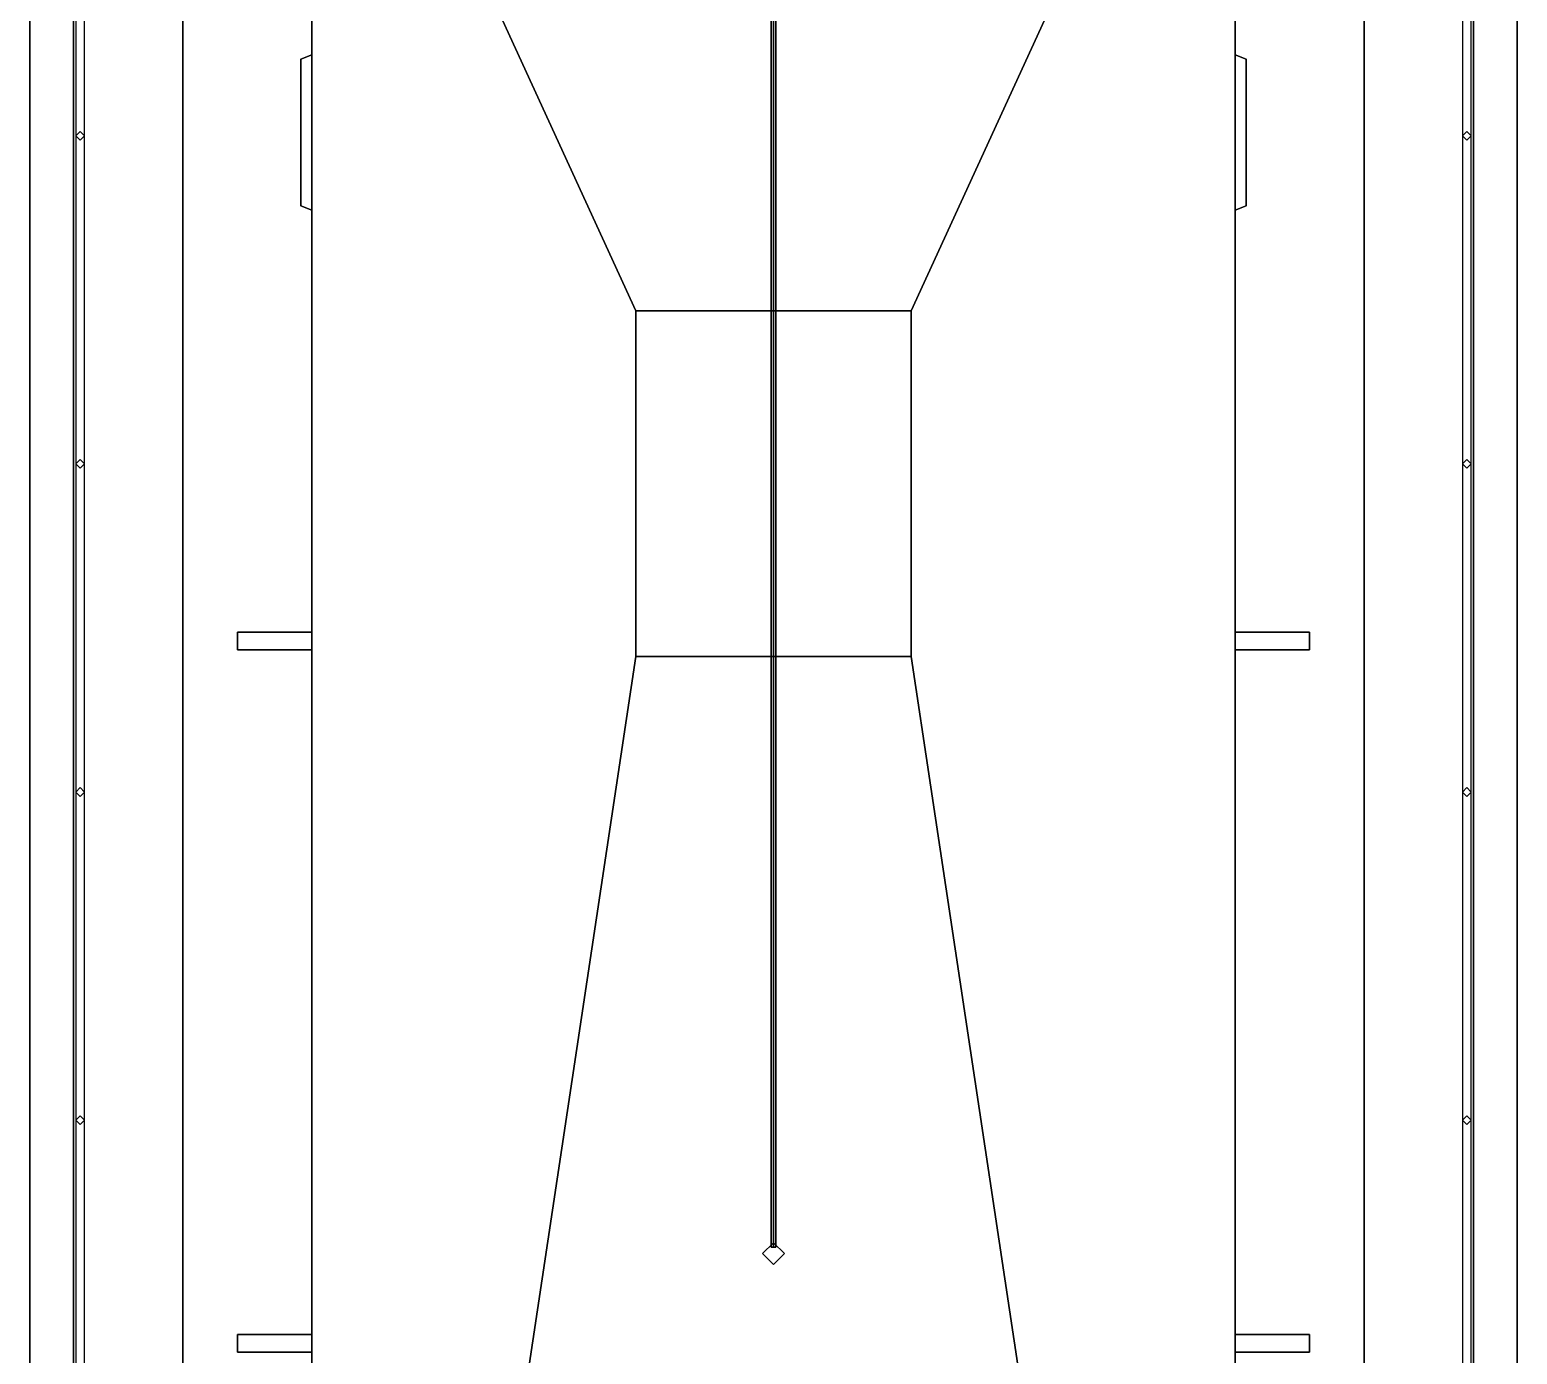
# Model space of a CAD drawing. Header units: millimetres. Extents: x -3.4 to 3.4, y -22.9 to 32.2.
# Drawn here: x -3.4 to 3.4, y 1.01 to 7.06 of the extents above; entities that cross this region are included whole.
import ezdxf

# ---------------------------------------------------------------- set-up
doc = ezdxf.new("R2010")
doc.units = ezdxf.units.MM
doc.layers.add('railings', color=6, linetype='Continuous')
doc.layers.add('superstructure', color=3, linetype='Continuous')

msp = doc.modelspace()

# ---------------------------------------------------------------- linework, layer by layer
for points in [[(-2.7, 12.33, -1.51), (-2.7, -7.18, -1.51), (-3.2, -7.19, -1.26), (-3.2, 10.5, -1.26)], [(2.7, 12.33, -1.51), (2.7, -7.18, -1.51), (-2.7, -7.18, -1.51), (-2.7, 12.33, -1.51)], [(3.2, 10.5, -1.26), (3.2, -7.19, -1.26), (2.7, -7.18, -1.51), (2.7, 12.33, -1.51)], [(0, 10.8, 7.27), (-0.01, 10.8, 7.26), (-0.01, 1.5, 4.4), (0, 1.5, 4.41)], [(-0.01, 10.8, 7.26), (0, 10.8, 7.25), (0, 1.5, 4.39), (-0.01, 1.5, 4.4)], [(0.01, 10.8, 7.26), (0, 10.8, 7.27), (0, 1.5, 4.41), (0.01, 1.5, 4.4)], [(0, 10.8, 7.25), (0.01, 10.8, 7.26), (0.01, 1.5, 4.4), (0, 1.5, 4.39)], [(-3.2, 10.5, 0.58), (-3.2, -8.29, 0.86), (-3.4, -8.29, 0.86), (-3.4, 10.5, 0.58)], [(-3.4, 10.5, 0.78), (-3.4, -8.29, 1.06), (-3.2, -8.29, 1.06), (-3.2, 10.5, 0.78)], [(-3.4, 10.5, 0.58), (-3.4, -8.29, 0.86), (-3.4, -8.29, 1.06), (-3.4, 10.5, 0.78)], [(-3.2, 10.5), (-3.2, -8.29), (-3.2, -8.29, 0.86), (-3.2, 10.5, 0.58)], [(-3.2, 10.5, 0.82), (-3.2, -8.29, 1.1), (-2.11, -8.29, 1.1), (-2.11, 10.5, 0.82)], [(-3.2, -7.19, -1.26), (-3.2, -8.29), (-3.2, 10.5), (-3.2, 10.5, -1.26)], [(-3.2, 10.5, 0.78), (-3.2, -8.29, 1.06), (-3.2, -8.29, 1.1), (-3.2, 10.5, 0.82)], [(2.11, 10.5, 0.82), (2.11, -8.29, 1.1), (3.2, -8.29, 1.1), (3.2, 10.5, 0.82)], [(3.2, -8.29, 0.86), (3.2, -8.29), (3.2, 10.5), (3.2, 10.5, 0.58)], [(3.4, 10.5, 0.58), (3.4, -8.29, 0.86), (3.2, -8.29, 0.86), (3.2, 10.5, 0.58)], [(3.2, 10.5, 0.78), (3.2, -8.29, 1.06), (3.4, -8.29, 1.06), (3.4, 10.5, 0.78)], [(3.2, 10.5), (3.2, -8.29), (3.2, -7.19, -1.26), (3.2, 10.5, -1.26)], [(3.2, 10.5, 0.82), (3.2, -8.29, 1.1), (3.2, -8.29, 1.06), (3.2, 10.5, 0.78)], [(3.4, -8.29, 1.06), (3.4, -8.29, 0.86), (3.4, 10.5, 0.58), (3.4, 10.5, 0.78)], [(0, 1.52, 2.91), (-0.05, 1.47, 2.91), (-0.05, 1.47, 4.42), (0, 1.52, 4.42)], [(0, 1.52, 4.42), (-0.05, 1.47, 4.42), (0, 1.42, 4.42), (0.05, 1.47, 4.42)], [(0.05, 1.47, 2.91), (0, 1.52, 2.91), (0, 1.52, 4.42), (0.05, 1.47, 4.42)], [(-0.05, 1.47, 2.91), (0, 1.42, 2.91), (0, 1.42, 4.42), (-0.05, 1.47, 4.42)], [(0, 1.42, 2.91), (0.05, 1.47, 2.91), (0.05, 1.47, 4.42), (0, 1.42, 4.42)]]:
    msp.add_3dface(points)
at = {"layer": 'railings'}
for points in [[(-3.19, 9.6, 1.84), (-3.19, -8.4, 2.12), (-3.15, -8.4, 2.12), (-3.15, 9.6, 1.84)], [(-3.19, 9.6, 1.32), (-3.19, -8.4, 1.6), (-3.15, -8.4, 1.6), (-3.15, 9.6, 1.32)], [(3.15, 9.6, 1.84), (3.15, -8.4, 2.12), (3.19, -8.4, 2.12), (3.19, 9.6, 1.84)], [(3.15, 9.6, 1.32), (3.15, -8.4, 1.6), (3.19, -8.4, 1.6), (3.19, 9.6, 1.32)], [(-3.17, 6.6, 0.87), (-3.19, 6.58, 0.87), (-3.19, 6.58, 1.87), (-3.17, 6.6, 1.87)], [(-3.15, 6.58, 0.87), (-3.17, 6.6, 0.87), (-3.17, 6.6, 1.87), (-3.15, 6.58, 1.87)], [(3.17, 6.6, 0.87), (3.15, 6.58, 0.87), (3.15, 6.58, 1.87), (3.17, 6.6, 1.87)], [(3.19, 6.58, 0.87), (3.17, 6.6, 0.87), (3.17, 6.6, 1.87), (3.19, 6.58, 1.87)], [(-3.19, 6.58, 0.87), (-3.17, 6.56, 0.87), (-3.17, 6.56, 1.87), (-3.19, 6.58, 1.87)], [(-3.17, 6.56, 0.87), (-3.15, 6.58, 0.87), (-3.15, 6.58, 1.87), (-3.17, 6.56, 1.87)], [(3.15, 6.58, 0.87), (3.17, 6.56, 0.87), (3.17, 6.56, 1.87), (3.15, 6.58, 1.87)], [(3.17, 6.56, 0.87), (3.19, 6.58, 0.87), (3.19, 6.58, 1.87), (3.17, 6.56, 1.87)], [(-3.17, 5.1, 0.9), (-3.19, 5.08, 0.9), (-3.19, 5.08, 1.9), (-3.17, 5.1, 1.9)], [(-3.15, 5.08, 0.9), (-3.17, 5.1, 0.9), (-3.17, 5.1, 1.9), (-3.15, 5.08, 1.9)], [(3.17, 5.1, 0.9), (3.15, 5.08, 0.9), (3.15, 5.08, 1.9), (3.17, 5.1, 1.9)], [(3.19, 5.08, 0.9), (3.17, 5.1, 0.9), (3.17, 5.1, 1.9), (3.19, 5.08, 1.9)], [(-3.19, 5.08, 0.9), (-3.17, 5.06, 0.9), (-3.17, 5.06, 1.9), (-3.19, 5.08, 1.9)], [(-3.17, 5.06, 0.9), (-3.15, 5.08, 0.9), (-3.15, 5.08, 1.9), (-3.17, 5.06, 1.9)], [(3.15, 5.08, 0.9), (3.17, 5.06, 0.9), (3.17, 5.06, 1.9), (3.15, 5.08, 1.9)], [(3.17, 5.06, 0.9), (3.19, 5.08, 0.9), (3.19, 5.08, 1.9), (3.17, 5.06, 1.9)], [(-3.17, 3.6, 0.92), (-3.19, 3.58, 0.92), (-3.19, 3.58, 1.92), (-3.17, 3.6, 1.92)], [(-3.19, 3.58, 0.92), (-3.17, 3.56, 0.92), (-3.17, 3.56, 1.92), (-3.19, 3.58, 1.92)], [(-3.15, 3.58, 0.92), (-3.17, 3.6, 0.92), (-3.17, 3.6, 1.92), (-3.15, 3.58, 1.92)], [(-3.17, 3.56, 0.92), (-3.15, 3.58, 0.92), (-3.15, 3.58, 1.92), (-3.17, 3.56, 1.92)], [(3.17, 3.6, 0.92), (3.15, 3.58, 0.92), (3.15, 3.58, 1.92), (3.17, 3.6, 1.92)], [(3.15, 3.58, 0.92), (3.17, 3.56, 0.92), (3.17, 3.56, 1.92), (3.15, 3.58, 1.92)], [(3.19, 3.58, 0.92), (3.17, 3.6, 0.92), (3.17, 3.6, 1.92), (3.19, 3.58, 1.92)], [(3.17, 3.56, 0.92), (3.19, 3.58, 0.92), (3.19, 3.58, 1.92), (3.17, 3.56, 1.92)], [(-3.17, 2.1, 0.94), (-3.19, 2.08, 0.94), (-3.19, 2.08, 1.94), (-3.17, 2.1, 1.94)], [(-3.19, 2.08, 0.94), (-3.17, 2.06, 0.94), (-3.17, 2.06, 1.94), (-3.19, 2.08, 1.94)], [(-3.15, 2.08, 0.94), (-3.17, 2.1, 0.94), (-3.17, 2.1, 1.94), (-3.15, 2.08, 1.94)], [(-3.17, 2.06, 0.94), (-3.15, 2.08, 0.94), (-3.15, 2.08, 1.94), (-3.17, 2.06, 1.94)], [(3.17, 2.1, 0.94), (3.15, 2.08, 0.94), (3.15, 2.08, 1.94), (3.17, 2.1, 1.94)], [(3.15, 2.08, 0.94), (3.17, 2.06, 0.94), (3.17, 2.06, 1.94), (3.15, 2.08, 1.94)], [(3.19, 2.08, 0.94), (3.17, 2.1, 0.94), (3.17, 2.1, 1.94), (3.19, 2.08, 1.94)], [(3.17, 2.06, 0.94), (3.19, 2.08, 0.94), (3.19, 2.08, 1.94), (3.17, 2.06, 1.94)]]:
    msp.add_3dface(points, dxfattribs=at)
at = {"layer": 'superstructure'}
for points in [[(-2.11, 6.95, 2.26), (-2.11, 6.24, 2.26), (-2.11, -6.85, 3.04), (-2.11, 10.5, 2.77)], [(-2.11, 10.5, 2.77), (-2.11, 10.5, 0.82), (-2.11, 6.95, 1.36), (-2.11, 6.95, 2.26)], [(-2.11, 6.24, 1.36), (-2.11, 6.95, 1.36), (-2.11, 10.5, 0.82)], [(-2.11, 6.24, 1.36), (-2.11, 10.5, 0.82), (-2.11, -8.29, 1.1), (-2.11, 0.63, 1.43)], [(2.11, -6.85, 3.04), (2.11, 6.24, 2.26), (2.11, 6.95, 2.26), (2.11, 10.5, 2.77)], [(2.11, 6.95, 2.26), (2.11, 6.95, 1.36), (2.11, 10.5, 0.82), (2.11, 10.5, 2.77)], [(2.11, 6.95, 1.36), (2.11, 6.24, 1.36), (2.11, -8.29, 1.1), (2.11, 10.5, 0.82)], [(-2.11, 9.01, 2.7932), (-0.63, 5.78, 2.8435), (0.63, 5.78, 2.8435), (2.11, 9.01, 2.7932)], [(-2.11, 9.01, 2.7932), (-2.11, -5.64, 3.0212), (-0.63, 4.2, 2.868), (-0.63, 5.78, 2.8435)], [(0.63, 4.2, 2.868), (2.11, -5.64, 3.0212), (2.11, 9.01, 2.7932), (0.63, 5.78, 2.8435)], [(-2.16, 6.26, 1.38), (-2.16, 6.93, 1.38), (-2.11, 6.95, 1.36), (-2.11, 6.24, 1.36)], [(-2.11, 6.95, 2.26), (-2.11, 6.95, 1.36), (-2.16, 6.93, 1.38), (-2.16, 6.93, 2.24)], [(-2.11, 6.24, 2.26), (-2.11, 6.95, 2.26), (-2.16, 6.93, 2.24), (-2.16, 6.26, 2.24)], [(2.16, 6.93, 2.24), (2.16, 6.93, 1.38), (2.11, 6.95, 1.36), (2.11, 6.95, 2.26)], [(2.16, 6.93, 1.38), (2.16, 6.26, 1.38), (2.11, 6.24, 1.36), (2.11, 6.95, 1.36)], [(2.11, 6.95, 2.26), (2.11, 6.24, 2.26), (2.16, 6.26, 2.24), (2.16, 6.93, 2.24)], [(-2.16, 6.93, 2.24), (-2.16, 6.93, 1.38), (-2.16, 6.26, 1.38), (-2.16, 6.26, 2.24)], [(2.16, 6.26, 2.24), (2.16, 6.26, 1.38), (2.16, 6.93, 1.38), (2.16, 6.93, 2.24)], [(-2.16, 6.26, 2.24), (-2.16, 6.26, 1.38), (-2.11, 6.24, 1.36), (-2.11, 6.24, 2.26)], [(2.11, 6.24, 2.26), (2.11, 6.24, 1.36), (2.16, 6.26, 1.38), (2.16, 6.26, 2.24)], [(-2.11, 6.24, 2.26), (-2.11, 6.24, 1.36), (-2.11, 0.63, 1.43), (-2.11, 0.63, 2.33)], [(-2.11, -6.85, 3.04), (-2.11, 6.24, 2.26), (-2.11, 0.63, 2.33), (-2.11, -6.85, 3.04)], [(2.11, 0.63, 2.33), (2.11, 0.63, 1.43), (2.11, 6.24, 1.36), (2.11, 6.24, 2.26)], [(2.11, -6.85, 3.04), (2.11, 0.63, 2.33), (2.11, 6.24, 2.26), (2.11, -6.85, 3.04)], [(2.11, 0.63, 1.43), (2.11, -8.29, 1.1), (2.11, -8.29, 1.1), (2.11, 6.24, 1.36)], [(-0.63, 5.78, 2.8435), (-0.63, 4.2, 2.868), (-0.63, 4.2, 3.03), (-0.63, 5.78, 3.03)], [(0.63, 5.78, 3.03), (0.63, 5.78, 2.8435), (-0.63, 5.78, 2.8435), (-0.63, 5.78, 3.03)], [(-0.63, 5.78, 3.03), (-0.63, 4.2, 3.03), (0.63, 4.2, 3.03), (0.63, 5.78, 3.03)], [(0.63, 4.2, 3.03), (0.63, 4.2, 2.868), (0.63, 5.78, 2.8435), (0.63, 5.78, 3.03)], [(-2.11, 4.23, 2.74), (-2.11, 4.31, 2.74), (-2.45, 4.31, 0.93), (-2.45, 4.23, 0.93)], [(-2.11, 4.31, 2.74), (-2.11, 4.31, 0.9122), (-2.45, 4.31, 0.9122), (-2.45, 4.31, 0.93)], [(-2.45, 4.31, 0.93), (-2.45, 4.31, 0.9122), (-2.45, 4.23, 0.9134), (-2.45, 4.23, 0.93)], [(2.45, 4.31, 0.93), (2.45, 4.31, 0.9122), (2.11, 4.31, 0.9122), (2.11, 4.31, 2.74)], [(2.11, 4.31, 2.74), (2.11, 4.23, 2.74), (2.45, 4.23, 0.93), (2.45, 4.31, 0.93)], [(2.45, 4.23, 0.93), (2.45, 4.23, 0.9134), (2.45, 4.31, 0.9122), (2.45, 4.31, 0.93)], [(-2.45, 4.23, 0.93), (-2.45, 4.23, 0.9134), (-2.11, 4.23, 0.9134), (-2.11, 4.23, 2.74)], [(2.11, 4.23, 2.74), (2.11, 4.23, 0.9134), (2.45, 4.23, 0.9134), (2.45, 4.23, 0.93)], [(-0.63, 4.2, 2.868), (-2.11, -5.64, 3.0212), (2.11, -5.64, 3.0212), (0.63, 4.2, 2.868)], [(-0.63, 4.2, 3.03), (-0.63, 4.2, 2.868), (0.63, 4.2, 2.868), (0.63, 4.2, 3.03)], [(-2.11, 1.1, 2.79), (-2.11, 1.1, 0.9601), (-2.45, 1.1, 0.9601), (-2.45, 1.1, 0.98)], [(-2.11, 1.02, 2.79), (-2.11, 1.1, 2.79), (-2.45, 1.1, 0.98), (-2.45, 1.02, 0.98)], [(-2.45, 1.1, 0.98), (-2.45, 1.1, 0.9601), (-2.45, 1.02, 0.9613), (-2.45, 1.02, 0.98)], [(2.11, 1.1, 2.79), (2.11, 1.02, 2.79), (2.45, 1.02, 0.98), (2.45, 1.1, 0.98)], [(2.45, 1.1, 0.98), (2.45, 1.1, 0.9601), (2.11, 1.1, 0.9601), (2.11, 1.1, 2.79)], [(2.45, 1.02, 0.98), (2.45, 1.02, 0.9613), (2.45, 1.1, 0.9601), (2.45, 1.1, 0.98)], [(-2.45, 1.02, 0.98), (-2.45, 1.02, 0.9613), (-2.11, 1.02, 0.9613), (-2.11, 1.02, 2.79)], [(2.11, 1.02, 2.79), (2.11, 1.02, 0.9613), (2.45, 1.02, 0.9613), (2.45, 1.02, 0.98)]]:
    msp.add_3dface(points, dxfattribs=at)

doc.saveas('drawing.dxf')
